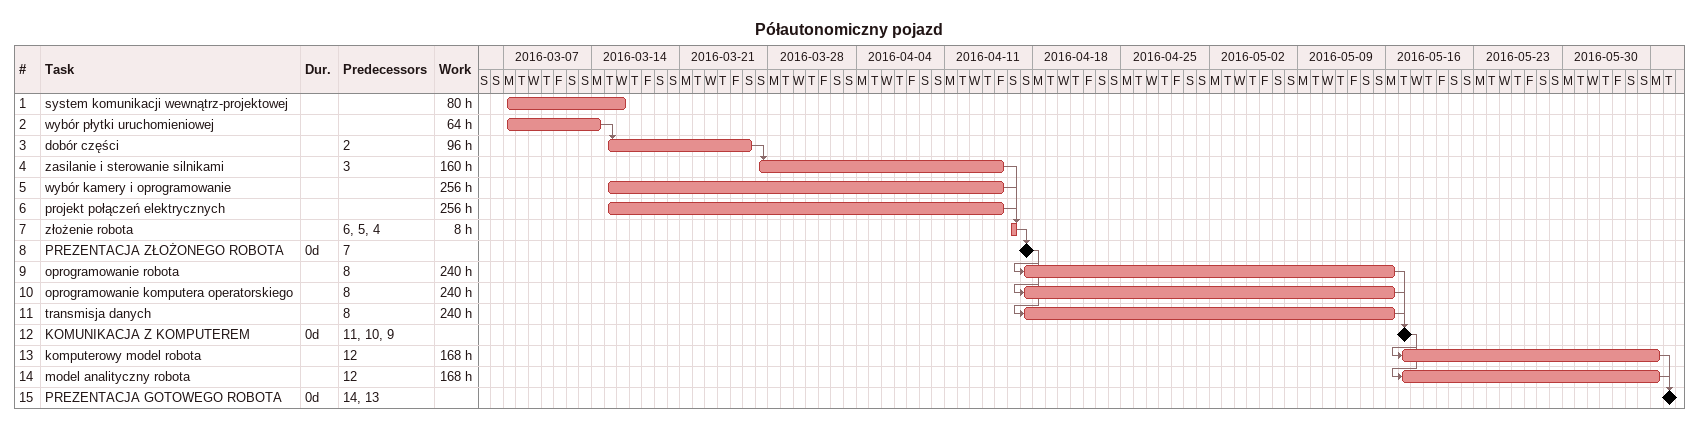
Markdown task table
Półautonomiczny pojazd

| ID | Task | Duration | Start | Finish | Predecessors | Work (h) |
|---|---|---|---|---|---|---|
| 1 | system komunikacji wewnątrz-projektowej |  | 2016-03-07 | 2016-03-16 |  | 80 |
| 2 | wybór płytki uruchomieniowej |  | 2016-03-07 | 2016-03-14 |  | 64 |
| 3 | dobór części |  | 2016-03-15 | 2016-03-26 | 2 | 96 |
| 4 | zasilanie i sterowanie silnikami |  | 2016-03-27 | 2016-04-15 | 3 | 160 |
| 5 | wybór kamery i oprogramowanie |  | 2016-03-15 | 2016-04-15 |  | 256 |
| 6 | projekt połączeń elektrycznych |  | 2016-03-15 | 2016-04-15 |  | 256 |
| 7 | złożenie robota |  | 2016-04-16 | 2016-04-16 | 6, 5, 4 | 8 |
| 8 | PREZENTACJA ZŁOŻONEGO ROBOTA | 0d | 2016-04-17 | 2016-04-17 | 7 |  |
| 9 | oprogramowanie robota |  | 2016-04-17 | 2016-05-16 | 8 | 240 |
| 10 | oprogramowanie komputera operatorskiego |  | 2016-04-17 | 2016-05-16 | 8 | 240 |
| 11 | transmisja danych |  | 2016-04-17 | 2016-05-16 | 8 | 240 |
| 12 | KOMUNIKACJA Z KOMPUTEREM | 0d | 2016-05-17 | 2016-05-17 | 11, 10, 9 |  |
| 13 | komputerowy model robota |  | 2016-05-17 | 2016-06-06 | 12 | 168 |
| 14 | model analityczny robota |  | 2016-05-17 | 2016-06-06 | 12 | 168 |
| 15 | PREZENTACJA GOTOWEGO ROBOTA | 0d | 2016-06-07 | 2016-06-07 | 14, 13 |  |
